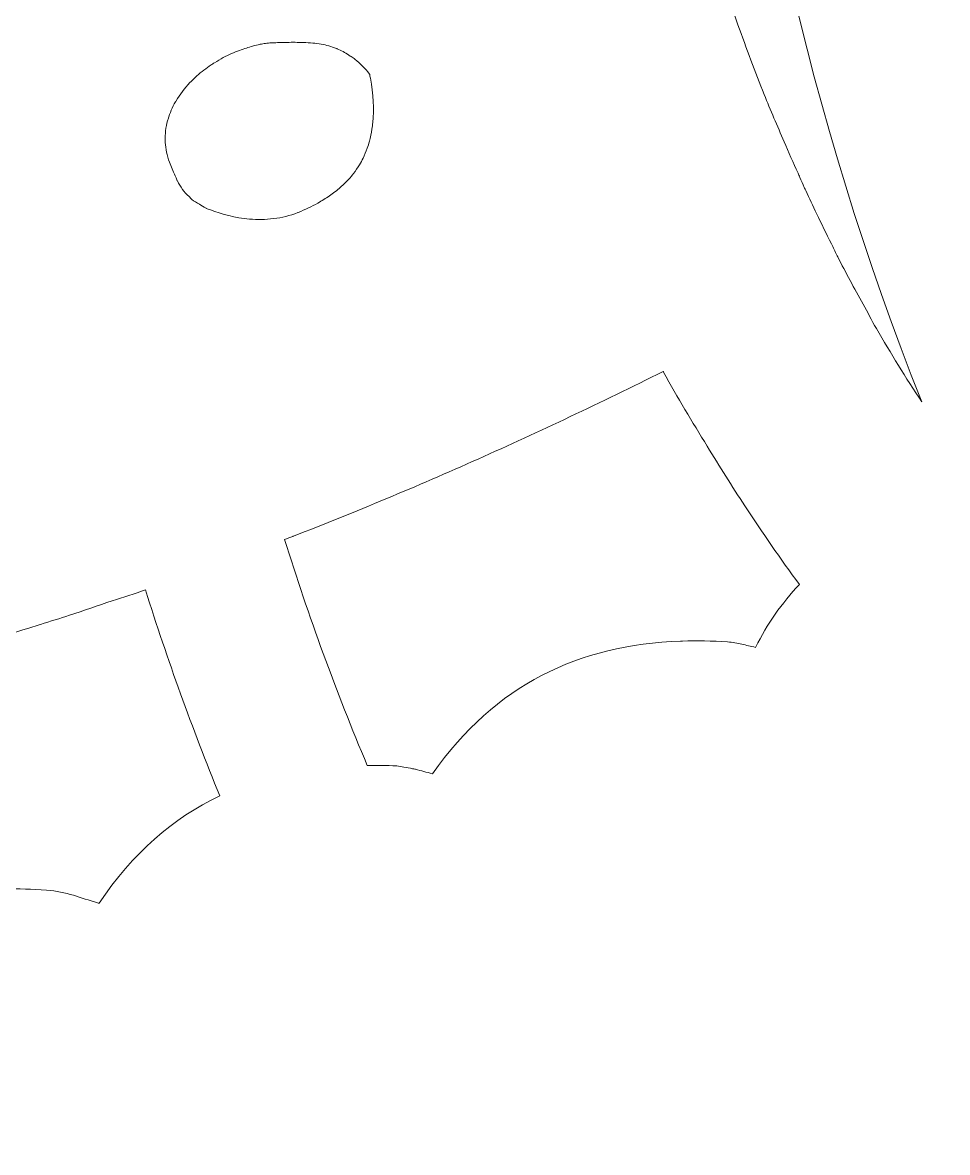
# Model space of a CAD drawing. Header units: millimetres. Extents: x -416 to 1516, y -417 to 43.
# Drawn here: x 784.63 to 793.07, y -198.27 to -187.96 of the extents above; entities that cross this region are included whole.
import ezdxf

# ---------------------------------------------------------------- set-up
doc = ezdxf.new("R2010")
doc.units = ezdxf.units.MM
doc.header["$MEASUREMENT"] = 0
doc.layers.add('Layer 2', color=7, linetype='Continuous')

msp = doc.modelspace()

# ---------------------------------------------------------------- linework, layer by layer
at = {"layer": 'Layer 2', "lineweight": 0}
for points, knots in [([(791.7062830323252, -189.3348526643971), (791.6630470839854, -189.2385837774312), (791.6198111356455, -189.1422718267716), (791.5794173910808, -189.0473163824594), (791.5178363092821, -188.903009945321), (791.4539297880307, -188.7571101515207), (791.3982053685568, -188.6171531474324), (791.3155230769107, -188.4092201030508), (791.2359413712014, -188.1955165237314), (791.157565448912, -187.9805425654518), (791.08797452011, -187.7880478552135), (791.0201922664377, -187.5932277055226), (790.9537019235723, -187.3971802405651), (790.9511181019584, -187.389364180183), (790.948275898183, -187.3817203745751), (790.945605949182, -187.3738827823461), (790.945519821795, -187.3737320594186), (790.945519821795, -187.3735598046444), (790.9454336944078, -187.3734090817169), (790.9454336944078, -187.3734090817169), (790.943625019278, -187.368241438489), (790.943625019278, -187.368241438489), (790.8754121286701, -187.1664665022873), (790.809094040579, -186.9630982094236), (790.7446707550048, -186.7590839611565), (790.7433788441979, -186.7550790376549), (790.7422591881651, -186.7510741141533), (790.7409672773582, -186.7470907224985), (790.7408811499711, -186.746939999571), (790.7407950225839, -186.7468108084903), (790.7407950225839, -186.7466816174096), (790.7407950225839, -186.7466816174096), (790.7407950225839, -186.7466600855628), (790.7407950225839, -186.7466600855628), (790.7407950225839, -186.7465093626353), (790.7407088951968, -186.7463586397079), (790.7407088951968, -186.7462079167804), (790.6300352027331, -186.3952172823738), (790.5271129751113, -186.042956269007), (790.4286693716203, -185.6929560995524), (790.4204872698429, -185.6641895522505), (790.4110132572584, -185.6351215590937), (790.4030034102552, -185.6063980754855), (790.402831155481, -185.6059674385498), (790.4027450280938, -185.6055583334609), (790.4026589007067, -185.6051276965253), (790.4011086077383, -185.5996370755957), (790.3995583147699, -185.5941033909725), (790.3979218944145, -185.5886127700429), (790.2923297177915, -185.2089417157216), (790.1937999869134, -184.8328234161194), (790.1026772113286, -184.4656408329321), (790.1021604470058, -184.463573775641), (790.101643682683, -184.4614636546563), (790.1011269183601, -184.4593965973651), (790.1011269183601, -184.4592674062844), (790.101040790973, -184.4591166833569), (790.101040790973, -184.4589874922762), (790.0805424728358, -184.3761544777028), (790.0598718999244, -184.293149208355), (790.0402348556584, -184.2113497224271), (790.0319666264937, -184.1772648089699), (790.0243874164262, -184.1441057649244), (790.0162914420359, -184.1102577017818), (790.0129324739378, -184.0960897465987), (790.0096596332268, -184.0821155780367), (790.0063006651287, -184.0679906865471), (789.9895058246381, -183.997516952027), (789.9727109841475, -183.9270432175069), (789.9566051627539, -183.8576030116323), (789.9285276345491, -183.7361203320837), (789.9013975076028, -183.6162740728905), (789.8751286545278, -183.4979781066658), (789.8694442469771, -183.4723552089942), (789.8638459668136, -183.4469045660969), (789.8582476866501, -183.4214539231997), (789.8454147059675, -183.3637485738217), (789.8323233431236, -183.3058063741292), (789.8201793815381, -183.2493283400179), (789.8198348719895, -183.247928769977), (789.8195764898281, -183.2464861362425), (789.8192319802796, -183.2450865662017), (789.7749625032941, -183.0396512160468), (789.7325878288256, -182.8378332161516), (789.6945195237136, -182.6454892288407), (789.6287181999453, -182.3138987883854), (789.5682567741792, -181.9949260101448), (789.5100346604785, -181.6801304101801), (789.5093456413814, -181.6764484643803), (789.5087427496715, -181.6729387733547), (789.5081398579615, -181.6692783594016), (789.4840241895648, -181.5389245589785), (789.4616310689107, -181.4114344941774), (789.4389795660951, -181.2834061332069), (789.4097823818577, -181.1194626518025), (789.3817048536529, -180.9573924410683), (789.3545747267066, -180.7968725233024), (789.3532828158995, -180.7894655680091), (789.3519047777055, -180.7818648260948), (789.3506989942856, -180.7744794026483), (789.3500099751885, -180.7704529472999), (789.3494070834787, -180.7665126193387), (789.3487180643816, -180.7624861639903), (789.3220185743709, -180.6033873481121), (789.2960081034573, -180.4450852105649), (789.2713756707377, -180.2888070666152), (789.251221862149, -180.1610155559592), (789.2326183465287, -180.034838933812), (789.2138425761341, -179.908533120584), (789.1884349969304, -179.7381731488384), (789.1627690355652, -179.567490199391), (789.1397730232012, -179.399154221243), (789.1392562588784, -179.3953646162092), (789.1386533671684, -179.3914888837883), (789.1381366028457, -179.3877208106013), (789.1069584887042, -179.1588157474533), (789.0787087057251, -178.9315901683543), (789.052353725263, -178.7050320765055), (789.0466693177124, -178.6575112906559), (789.041846184033, -178.6101196958869), (789.0365062860309, -178.5626419737308), (789.028065802092, -178.4886154844915), (789.0197975729274, -178.4145243997118), (789.0118738533113, -178.3405625060129), (789.0113570889885, -178.3353517990914), (789.0109264520529, -178.3301195603232), (789.010323560343, -178.3249088534018), (788.9882749492374, -178.1158561529874), (788.9676043763259, -177.9068034525731), (788.9492592428669, -177.6972985833764), (788.9490869880926, -177.695253057932), (788.9489147333184, -177.6932075324876), (788.9487424785441, -177.6911404751965), (788.9402158672181, -177.5937949958914), (788.9327227845376, -177.4958681567232), (788.9251435744701, -177.3980920404824), (788.9247129375345, -177.3919554641493), (788.9241961732117, -177.3857973559694), (788.9236794088889, -177.3796607796363), (788.9234210267275, -177.3760218975301), (788.9231626445661, -177.3722968880366), (788.9229042624047, -177.3686580059303), (788.906626186237, -177.1574736526845), (788.8919845304246, -176.9452342389463), (788.8796683140648, -176.7312722774655), (788.8781180210965, -176.7043359371402), (788.8766538555152, -176.677291937581), (788.8750174351597, -176.6503771291025), (788.8720029766101, -176.5953417287257), (788.8683856263507, -176.5407584971312), (788.8655434225753, -176.4854862464397), (788.8518491680214, -176.213323703105), (788.8413416267914, -175.9376730005914), (788.8337624167239, -175.6575436739471), (788.8336762893367, -175.6548306612524), (788.8335040345625, -175.6522253077917), (788.8334179071753, -175.6495122950971), (788.8334179071753, -175.6495122950971), (788.8334179071753, -175.648328043524), (788.8334179071753, -175.648328043524), (788.8315231046585, -175.5788017102623), (788.8301450664644, -175.5082418483551), (788.8286809008831, -175.4380910915366), (788.8222213468483, -175.1327910360032), (788.8179149774917, -174.8240458849844), (788.8185178692016, -174.5047501290421), (788.8186039965888, -174.4988504030237), (788.8188623787502, -174.4930798680859), (788.8189485061373, -174.4871801420674), (788.8198959073958, -174.154104004184), (788.8315231046585, -173.8254418948912), (788.8479734356006, -173.4983516104135), (788.8515046584729, -173.4274257071109), (788.855466518281, -173.3565859311955), (788.8596867602504, -173.285853814514), (788.8787209128064, -172.9666011222652), (788.9018891799446, -172.6487480000573), (788.9321198928278, -172.3321652568097), (788.9366846443457, -172.2846875346536), (788.9413355232508, -172.2371452169571), (788.9461586569302, -172.1896890266478), (788.961833841388, -172.0334108826981), (788.9835379429451, -171.8769174202807), (789.001883076404, -171.720639276331), (789.0885272278581, -170.9593593014779), (789.1933442579968, -170.1977563489231), (789.3078936828814, -169.4186264730871), (789.3080659376557, -169.4176144762883), (789.3081520650428, -169.4166670750299), (789.3083243198171, -169.4156550782311), (789.3506989942856, -169.1279896052127), (789.3934181783027, -168.8385369889114), (789.4358789801585, -168.5451871083424), (789.4517264193905, -168.4359775814599), (789.4728276292377, -168.3150762617744), (789.4947039855691, -168.1927323083545), (789.5046086350892, -168.1375461850502), (789.5141687750607, -168.0831136763832), (789.5249346984522, -168.0263557282637), (789.5249346984522, -168.026032750562), (789.5250208258393, -168.0256882410135), (789.5251069532264, -168.0253652633117), (789.5713573601158, -167.7796653596731), (789.6239811936531, -167.5212616664325), (789.6774663010616, -167.2637623107569), (789.6819449251924, -167.2418859544256), (789.6863374219361, -167.2206340216509), (789.6907299186798, -167.1991021748681), (789.6972756001018, -167.1678379333395), (789.7032183898139, -167.137844070771), (789.7096779438486, -167.1067736158634), (789.7123478928497, -167.0939191033341), (789.7149317144637, -167.0810215271112), (789.7176016634647, -167.0681024190415), (789.7437843891527, -166.9416243510393), (789.7700532422276, -166.8151678148838), (789.7940827832373, -166.6952138964567), (790.0144827669061, -165.5956686086457), (790.2536585209696, -164.4094791693806), (790.3508102136536, -163.2751384171685), (790.4369376007849, -163.225227596326), (790.5115239180406, -163.1827667944703), (790.5872298913289, -163.1397892282918), (790.6629358646173, -163.0968331939601), (790.7396753665512, -163.0533603953056), (790.8302813778133, -163.0015117082526), (790.8755843834443, -162.9755873647261), (790.9242463571735, -162.9478112823763), (790.9748031334195, -162.9190662669212), (791.1261289526092, -162.8329819434835), (791.293991230128, -162.7381772220988), (791.4381684761856, -162.6576265832843), (791.46926046294, -162.7561563141624), (791.5057784750836, -162.8549874908956), (791.5466028565838, -162.948435705933), (791.1741880346284, -163.2530898060629), (790.9584389298645, -163.5866611764223), (790.9062457332631, -164.0808601237813), (790.903575784262, -164.1065045532997), (790.9039202938105, -164.1319121325034), (790.9023700008421, -164.1574704346346), (790.9021977460679, -164.1595374919257), (790.9021116186808, -164.1616260810637), (790.9020254912937, -164.1636931383548), (790.9001306887767, -164.1976057970377), (790.8968578480658, -164.2316476468014), (790.8968578480658, -164.2654095825568), (790.8968578480658, -164.2654095825568), (790.8968578480658, -164.2654311144036), (790.8968578480658, -164.2654311144036), (790.8968578480658, -164.2654526462504), (790.8968578480658, -164.2654526462504), (790.8968578480658, -164.2654526462504), (790.8968578480658, -164.267670426469), (790.8970301028401, -164.2699097385344), (790.8972023576143, -164.2721275187531), (790.8978913767113, -164.3831887844588), (790.9096047013612, -164.493216521519), (790.9287249813043, -164.6022537936271), (790.9287249813043, -164.6022537936271), (790.9287249813043, -164.6027705579499), (790.9287249813043, -164.6027705579499), (790.9287249813043, -164.6029428127242), (790.9288111086914, -164.6031365993452), (790.9288111086914, -164.6033088541195), (790.92915561824, -164.6052682521767), (790.9295862551756, -164.6072061183872), (790.9299307647242, -164.6091439845976), (790.9330313506608, -164.6265201849513), (790.9365625735333, -164.6438317897647), (790.9400937964057, -164.6611649264249), (790.9406966881155, -164.6641147894341), (790.9412134524383, -164.6670861842902), (790.9418163441483, -164.6700360472994), (790.9423331084711, -164.6728351873812), (790.9433666371166, -164.6755912637694), (790.9439695288265, -164.6783904038512), (790.9510319745713, -164.712216935147), (790.9617978979627, -164.7453975110393), (790.9702383819016, -164.7789656601737), (790.97118578316, -164.7826691378203), (790.9722193118056, -164.7863726154669), (790.9731667130641, -164.7900760931136), (790.9850522924881, -164.8365848821645), (790.9951291967825, -164.8832659259896), (791.0095124704334, -164.9292794825645), (791.0095124704334, -164.9294302054919), (791.0095124704334, -164.9296024602662), (791.0095985978205, -164.9297531831937), (791.0097708525948, -164.9305713933715), (791.009943107369, -164.931411135396), (791.0102014895305, -164.9322293455737), (791.0107182538533, -164.9337365748485), (791.0113211455632, -164.9352007404297), (791.0118379098859, -164.9367079697045), (791.0139049671772, -164.9433182466668), (791.0168332983396, -164.9496916733146), (791.0189864830179, -164.9563019502769), (791.0193309925664, -164.9575077336967), (791.0198477568891, -164.9586489215762), (791.0202783938248, -164.9598547049961), (791.0796201635583, -165.143865867602), (791.1537758438783, -165.3243888710291), (791.2358552438143, -165.4990552121312), (791.2358552438143, -165.4991844032119), (791.2356829890401, -165.4993135942926), (791.2355107342659, -165.4994427853733), (791.1502446210059, -165.585527108811), (791.0759166859116, -165.6718913462568), (791.0079621774651, -165.7592891123483), (791.0074454131422, -165.7599350677518), (791.0069286488194, -165.760602555002), (791.0064118844967, -165.7612485104055), (790.9968517445251, -165.7736293223057), (790.986258075908, -165.7860531978993), (790.9770424454849, -165.798477073493), (790.9770424454849, -165.798477073493), (790.9765256811621, -165.7991230288965), (790.9765256811621, -165.7991230288965), (790.914083325492, -165.8833125498173), (790.8608566002449, -165.9696983191099), (790.8152090850654, -166.0583664641615), (790.814950702904, -166.0589262921779), (790.8146923207426, -166.0595291838878), (790.814347811194, -166.0600890119042), (790.8061657094165, -166.076065642217), (790.7982419898004, -166.0924083139252), (790.7905766523457, -166.1085787308591), (790.7904905249586, -166.1088371130205), (790.7904043975715, -166.1091170270286), (790.7902321427973, -166.10937540919), (790.7477713409415, -166.1994861879761), (790.7131481313148, -166.2927406163925), (790.6886018259823, -166.3907105192542), (790.6885156985953, -166.3910765606495), (790.6884295712082, -166.3914641338916), (790.6884295712082, -166.3918301752869), (790.6848122209486, -166.4059765986233), (790.6826590362704, -166.4210273595244), (790.6794723229465, -166.4353675694818), (790.6793861955593, -166.4358628019578), (790.6793000681722, -166.4364010981274), (790.6792139407851, -166.4368963306034), (790.6563901831953, -166.5413903830404), (790.6409733808988, -166.6497386360515), (790.6390785783819, -166.766570436695), (790.637872794962, -166.8394988017484), (790.6408011261245, -166.9151401794964), (790.6480358266435, -166.9939252068747), (790.6807642337535, -167.3517629685582), (790.8776514407355, -167.6909541509279), (791.0793617813969, -167.9887611237809), (791.0011581138817, -168.1001668990352), (790.9326868411124, -168.212218629693), (790.8749814917344, -168.326122099174), (790.7594846655915, -168.5539721018297), (790.6867931508526, -168.7893151871659), (790.6637110111014, -169.0422282594768), (790.652256068613, -169.1686847956322), (790.6531173424843, -169.2995122966846), (790.6674144887481, -169.4360026734408), (790.6768885013325, -169.5260919203801), (790.6944584883073, -169.610970460398), (790.7169377363485, -169.6927268826323), (790.7170238637357, -169.6930067966405), (790.7170238637357, -169.6932867106486), (790.7171099911228, -169.6935666246568), (790.7181435197684, -169.697614611852), (790.7196938127368, -169.701382685039), (790.721157978318, -169.7051938219195), (790.7413117869067, -169.7762919799964), (790.7644800540451, -169.8455383992499), (790.7916101809914, -169.9126531656719), (790.7916101809914, -169.9127177612123), (790.7916101809914, -169.9127823567526), (790.7917824357656, -169.912846952293), (790.7917824357656, -169.9128684841398), (790.7917824357656, -169.9128684841398), (790.7917824357656, -169.9128900159865), (790.7917824357656, -169.9128900159865), (790.7917824357656, -169.9129330796801), (790.7917824357656, -169.9129330796801), (790.8085772762562, -169.9544464802774), (790.8327790720401, -169.9925793809297), (790.8521577341446, -170.0328439344136), (790.8826468291891, -170.0975471339959), (790.9105521026196, -170.1634130533045), (790.9486204077316, -170.2247572847888), (790.9489649172801, -170.2252955809583), (790.9492232994415, -170.2258338771279), (790.9495678089901, -170.2263721732975), (790.9497400637644, -170.2267597465396), (790.9499984459258, -170.2271688516284), (790.9502568280872, -170.2275348930238), (790.9503429554743, -170.2277717433384), (790.9504290828614, -170.228008593653), (790.9506013376357, -170.2282239121208), (791.0130436933058, -170.3284977225884), (791.0810843291395, -170.4268982623858), (791.1587712323319, -170.5235762544406), (791.1583405953962, -170.5244159964652), (791.1579099584606, -170.5252342066429), (791.1574793215249, -170.5260524168206), (791.0108905086275, -170.7805803776403), (790.909432446587, -171.0176244788722), (790.8607704728578, -171.2667479461494), (790.8607704728578, -171.2668556053833), (790.8606843454706, -171.2669417327704), (790.8606843454706, -171.2670493920043), (790.8363102949124, -171.3920848262721), (790.8251137345854, -171.5201347190895), (790.8281281931351, -171.6549886754902), (790.8311426516846, -171.789842631891), (790.8482820017238, -171.9314791200283), (790.8804936445108, -172.0836446812424), (790.8934988799676, -172.1449243171863), (790.9127052872979, -172.2056441251139), (790.9349261531778, -172.2658902324122), (790.9349261531778, -172.2660194234929), (790.9349261531778, -172.2661486145736), (790.9350122805649, -172.2662778056543), (790.9414718345997, -172.283654006008), (790.9490510446673, -172.3006641649664), (790.956113490412, -172.3179111742394), (790.9561996177991, -172.3181695564008), (790.9563718725734, -172.318449470409), (790.9564579999605, -172.3187078525704), (790.9748031334195, -172.363257243564), (790.9949569420082, -172.4072468065413), (791.0175223174366, -172.4508057325829), (791.0176084448237, -172.450999519204), (791.0176945722109, -172.4512148376718), (791.017780699598, -172.4514086242929), (791.0260489287626, -172.4672775953718), (791.0340587757659, -172.4830389072168), (791.0428437692532, -172.4987786872151), (791.0429298966403, -172.4989078782958), (791.0430160240275, -172.4990155375297), (791.0431021514146, -172.4991447286104), (791.0716964439422, -172.5506919698084), (791.1025300485352, -172.6013779371352), (791.135861347355, -172.6510303758163), (791.136550366452, -172.6519777770748), (791.1369810033876, -172.6529897738736), (791.1376700224847, -172.653937175132), (791.1407706084215, -172.6584588629564), (791.1434405574225, -172.6631312737083), (791.1465411433593, -172.6676314296859), (791.1466272707464, -172.6676744933795), (791.1466272707464, -172.667717557073), (791.1466272707464, -172.6677606207666), (791.2298263267152, -172.7891787047749), (791.3255138538179, -172.9032974927237), (791.4267135336971, -173.0084805642578), (791.4267135336971, -173.0085451597981), (791.4267996610843, -173.0086312871853), (791.4268857884714, -173.0086958827256), (791.4367043106045, -173.0190096373346), (791.4464367053503, -173.0291511371693), (791.4564274822575, -173.0392711051572), (791.4566858644189, -173.0395725510122), (791.4570303739674, -173.0398309331736), (791.4573748835159, -173.0401323790285), (791.5080177871491, -173.0912920469845), (791.5592635824921, -173.1407937627382), (791.6112845243194, -173.1866350645388), (791.6124041803521, -173.187603997644), (791.6134377089977, -173.1887667173703), (791.6145573650305, -173.1897356504755), (791.5184392009919, -173.507330390522), (791.4717581571668, -173.7927350196281), (791.4862275582049, -174.0767400786934), (791.4970796089834, -174.2897546389158), (791.5423826146144, -174.5019940526539), (791.6270458361645, -174.7264850872115), (791.6552956191435, -174.8013082547818), (791.6878517714791, -174.8774879286994), (791.7250588027198, -174.9555193414403), (791.7474519233739, -175.0023726400397), (791.7738069038361, -175.046555989638), (791.799989629524, -175.0908039347767), (790.3881894996687, -180.5086687541145), (790.7774852895019, -186.2401664536907), (792.8352408228416, -191.4193292195943), (792.6895132838155, -191.2007809747488), (792.5522262287283, -190.9768928319011), (792.4216571098374, -190.7508299725284), (792.3791101805945, -190.6769326743697), (792.3408696207082, -190.602454016348), (792.300045239208, -190.528298336028), (792.2206357882731, -190.3848316409141), (792.141915356435, -190.2412572865663), (792.0683625678249, -190.0972092315893), (792.065778746211, -190.0921923112889), (792.0635394341456, -190.0871753909885), (792.0610417399188, -190.0821584706881), (792.0439023898797, -190.0476213884485), (792.0277965684861, -190.0131058380557), (792.0105710910599, -189.9785256921225), (791.9652680854289, -189.886670833747), (791.9198789524107, -189.7947944435248), (791.8763846219094, -189.70306877623), (791.8429671957025, -189.6329180194116), (791.8092913873342, -189.5628318581335), (791.77699361716, -189.4930256108636), (791.7726011204163, -189.4836592575131), (791.7679502415111, -189.4741852449287), (791.7636438721546, -189.4648404234249), (791.7493467258909, -189.4335977137431), (791.7365998725954, -189.4031301505454), (791.7226472358801, -189.3720166319442), (791.7170489557166, -189.3595712245038), (791.7117951851016, -189.3472765399908), (791.7062830323252, -189.3348526643971)], [0, 0, 0, 0, 1, 1, 1, 2, 2, 2, 3, 3, 3, 4, 4, 4, 5, 5, 5, 6, 6, 6, 7, 7, 7, 8, 8, 8, 9, 9, 9, 10, 10, 10, 11, 11, 11, 12, 12, 12, 13, 13, 13, 14, 14, 14, 15, 15, 15, 16, 16, 16, 17, 17, 17, 18, 18, 18, 19, 19, 19, 20, 20, 20, 21, 21, 21, 22, 22, 22, 23, 23, 23, 24, 24, 24, 25, 25, 25, 26, 26, 26, 27, 27, 27, 28, 28, 28, 29, 29, 29, 30, 30, 30, 31, 31, 31, 32, 32, 32, 33, 33, 33, 34, 34, 34, 35, 35, 35, 36, 36, 36, 37, 37, 37, 38, 38, 38, 39, 39, 39, 40, 40, 40, 41, 41, 41, 42, 42, 42, 43, 43, 43, 44, 44, 44, 45, 45, 45, 46, 46, 46, 47, 47, 47, 48, 48, 48, 49, 49, 49, 50, 50, 50, 51, 51, 51, 52, 52, 52, 53, 53, 53, 54, 54, 54, 55, 55, 55, 56, 56, 56, 57, 57, 57, 58, 58, 58, 59, 59, 59, 60, 60, 60, 61, 61, 61, 62, 62, 62, 63, 63, 63, 64, 64, 64, 65, 65, 65, 66, 66, 66, 67, 67, 67, 68, 68, 68, 69, 69, 69, 70, 70, 70, 71, 71, 71, 72, 72, 72, 73, 73, 73, 74, 74, 74, 75, 75, 75, 76, 76, 76, 77, 77, 77, 78, 78, 78, 79, 79, 79, 80, 80, 80, 81, 81, 81, 82, 82, 82, 83, 83, 83, 84, 84, 84, 85, 85, 85, 86, 86, 86, 87, 87, 87, 88, 88, 88, 89, 89, 89, 90, 90, 90, 91, 91, 91, 92, 92, 92, 93, 93, 93, 94, 94, 94, 95, 95, 95, 96, 96, 96, 97, 97, 97, 98, 98, 98, 99, 99, 99, 100, 100, 100, 101, 101, 101, 102, 102, 102, 103, 103, 103, 104, 104, 104, 105, 105, 105, 106, 106, 106, 107, 107, 107, 108, 108, 108, 109, 109, 109, 110, 110, 110, 111, 111, 111, 112, 112, 112, 113, 113, 113, 114, 114, 114, 115, 115, 115, 116, 116, 116, 117, 117, 117, 118, 118, 118, 119, 119, 119, 120, 120, 120, 121, 121, 121, 122, 122, 122, 123, 123, 123, 124, 124, 124, 125, 125, 125, 126, 126, 126, 127, 127, 127, 128, 128, 128, 129, 129, 129, 130, 130, 130, 131, 131, 131, 132, 132, 132, 133, 133, 133, 134, 134, 134, 135, 135, 135, 136, 136, 136, 137, 137, 137, 138, 138, 138, 139, 139, 139, 140, 140, 140, 141, 141, 141, 142, 142, 142, 143, 143, 143, 144, 144, 144, 145, 145, 145, 146, 146, 146, 147, 147, 147, 148, 148, 148, 149, 149, 149, 150, 150, 150, 151, 151, 151, 152, 152, 152, 153, 153, 153, 154, 154, 154, 155, 155, 155, 156, 156, 156, 157, 157, 157, 158, 158, 158, 159, 159, 159, 160, 160, 160, 161, 161, 161, 162, 162, 162, 163, 163, 163, 164, 164, 164, 165, 165, 165, 166, 166, 166, 167, 167, 167, 168, 168, 168, 169, 169, 169, 170, 170, 170, 171, 171, 171, 171]), ([(785.9308388334653, -189.0535606180265), (785.9305804513039, -189.049641821912), (785.9317862347236, -189.0461536627332), (785.9315278525623, -189.0422563984655), (785.928082757077, -188.9767134568586), (785.9362648588545, -188.9146371425838), (785.9521122980866, -188.8555968187053), (785.9534042088936, -188.850472239171), (785.955643520959, -188.8457352328788), (785.9571076865403, -188.840653717038), (785.9734718900952, -188.7854460618869), (785.9959511381364, -188.732693037269), (786.0244593032769, -188.6832343852089), (786.0260095962452, -188.6804567769739), (786.0279043987622, -188.6779160190535), (786.0296269465048, -188.6751599426653), (786.0655420669385, -188.6143109436571), (786.1086918878913, -188.5586295878767), (786.1568370972976, -188.5081374071711), (786.1722538995941, -188.4921392450114), (786.1873261923421, -188.4758827006904), (786.2035181411228, -188.4610257264103), (786.2456344334299, -188.4228712939111), (786.2893871460926, -188.3879251065826), (786.3338288778524, -188.3575221389253), (786.3389965210802, -188.3539909160529), (786.3440780369209, -188.3499213970109), (786.3492456801488, -188.3464978333725), (786.359839348766, -188.3394138557809), (786.370346889996, -188.332372941883), (786.3810266860003, -188.3258057286142), (786.4341672838602, -188.2928835348833), (786.4873940091073, -188.2634495003312), (786.5356253459008, -188.2433602872828), (786.535711473288, -188.2433172235893), (786.5357976006751, -188.2432526280489), (786.5358837280622, -188.2432095643553), (786.589541090245, -188.2208810392416), (786.6317435099393, -188.2059164057275), (786.6716204901811, -188.1926743199561), (786.6917742987698, -188.1859348519131), (786.7107223239386, -188.180185848822), (786.7283784383005, -188.1752765877556), (786.7524941066973, -188.1685586515594), (786.7757485012228, -188.1624005433794), (786.7964190741343, -188.1584386835714), (786.813300042012, -188.1551873747072), (786.829664245567, -188.1525174257062), (786.8450810478635, -188.1506656868828), (786.8635984360966, -188.1482971837367), (786.8818574421684, -188.1462516582924), (786.8995996839175, -188.1452611933403), (786.9179448173765, -188.1442922602351), (786.9363760782226, -188.1433663908234), (786.9554963581656, -188.1430434131217), (786.9732385999147, -188.1426773717264), (786.990550204728, -188.1423113303311), (787.0104456311554, -188.141923757089), (787.0113069050267, -188.141923757089), (787.0120820515109, -188.1418806933954), (787.0128571979951, -188.1418806933954), (787.0129433253823, -188.1418806933954), (787.0129433253823, -188.1418806933954), (787.0129433253823, -188.1418806933954), (787.0335277709066, -188.1414715883066), (787.055490254625, -188.1407610373627), (787.0796920504089, -188.1395552539429), (787.1060470308711, -188.1381772157488), (787.1274066228797, -188.1412132061452), (787.1520390555992, -188.1413208653791), (787.2100889145256, -188.1411916742984), (787.2649520601283, -188.1439692825334), (787.3163701102455, -188.150644155036), (787.3666685043303, -188.1580080466358), (787.4146414589624, -188.1680849509301), (787.4592554454963, -188.1833725621459), (787.4708826427591, -188.1873344219539), (787.482682094796, -188.1911024951409), (787.4939647825103, -188.1956672466589), (787.4959457124143, -188.1965931160705), (787.4980988970925, -188.1974328580951), (787.5001659543836, -188.1983802593535), (787.5046445785144, -188.2003396574108), (787.5091232026454, -188.2022344599277), (787.5136018267762, -188.2042584535252), (787.5506366032425, -188.2207518481609), (787.5857765771922, -188.2416808032338), (787.6198830224961, -188.2654734939288), (787.6228113536586, -188.2674974875264), (787.6260841943696, -188.2686171435591), (787.6290125255321, -188.2706842008502), (787.6404674680205, -188.2788447707809), (787.6521807926704, -188.2866608311631), (787.6632912256102, -188.2956826749651), (787.7091109955641, -188.3332557476011), (787.7533804725496, -188.3763625048603), (787.7961857839538, -188.4299983351962), (787.797649949535, -188.4318500740196), (787.796960930438, -188.4351229147306), (787.7978222043092, -188.4376636726509), (787.7990279877291, -188.4411948955233), (787.7992863698905, -188.4444677362343), (787.8000615163746, -188.4483219368084), (787.800922790246, -188.4551260003918), (787.8029898475371, -188.461843936588), (787.8038511214085, -188.4663225607189), (787.8302061018707, -188.6146769850524), (787.8371824202283, -188.7495094096064), (787.8259858599012, -188.8726931050508), (787.8240910573843, -188.893105295801), (787.8196985606406, -188.9120102572763), (787.816684102091, -188.9317118970825), (787.8110858219275, -188.9698447977349), (787.8048846500541, -189.0075685932984), (787.7953245100824, -189.0432468634175), (787.7895539751447, -189.0649509649746), (787.7816302555286, -189.0853846875715), (787.7742233002353, -189.1061629197169), (787.7632851220696, -189.1374486930923), (787.7513995426456, -189.1681961702981), (787.7370162689946, -189.1974794819228), (787.7270254920874, -189.2179132045196), (787.7157428043732, -189.2375933124791), (787.7041156071105, -189.2570796338176), (787.6876652761684, -189.2845542703125), (787.6695785248709, -189.3111461010892), (787.6497692258306, -189.336747466914), (787.6360749712768, -189.3545758360502), (787.6219500797872, -189.3722319504121), (787.6066194048778, -189.3891775138301), (787.5837095199009, -189.4144989656467), (787.5580435585359, -189.438463911116), (787.5315163232995, -189.4618690285689), (787.5148076101959, -189.4766398754619), (787.4986156614153, -189.4917121682099), (787.4803566553435, -189.5057294004655), (787.4487479042663, -189.5299527280962), (787.4136079303167, -189.5523243169035), (787.3776066824959, -189.5743083324687), (787.3601228229082, -189.5851819150941), (787.3440170015148, -189.5966583894293), (787.3254134858944, -189.6068644848044), (787.2693445568719, -189.6376119620102), (787.2091415132672, -189.666378509312), (787.1433401894989, -189.6924751076128), (787.142737297789, -189.6927765534678), (787.1421344060791, -189.6930779993228), (787.141445386982, -189.6933363814841), (787.0695290187274, -189.7217584192374), (786.9954594657946, -189.7394360654461), (786.9210454033132, -189.7486086321756), (786.8467174682189, -189.7577596670583), (786.7722172783504, -189.7583410269214), (786.6996980183859, -189.7524413009029), (786.5693011542692, -189.7416969093583), (786.4482921753498, -189.7084517379257), (786.3435612725982, -189.6677780793529), (786.3315034383997, -189.6631056686011), (786.3170340373617, -189.6598758915837), (786.3054929674862, -189.6549666305172), (786.3050623305505, -189.6547513120493), (786.3046316936149, -189.6544498661944), (786.3042871840663, -189.654191484033), (786.3040288019049, -189.6540192292587), (786.3037704197435, -189.6538254426377), (786.3035120375821, -189.653696251557), (786.2792241144111, -189.6432533058673), (786.2617402548235, -189.6295590513134), (786.2427061022674, -189.616618411397), (786.2202268542262, -189.6029456886899), (786.1942163833126, -189.5909739818786), (786.175440612918, -189.5755787114289), (786.1648469443008, -189.5666645268608), (786.1583012628788, -189.5561139219373), (786.1488272502944, -189.54672603674), (786.1271231487374, -189.5257970816671), (786.1054190471802, -189.5048465947474), (786.0890548436254, -189.4819367097705), (786.0709680923278, -189.4567659808814), (786.0556374174184, -189.4306693825806), (786.0420292902517, -189.404163679191), (786.0418570354774, -189.4039698925699), (786.0416847807031, -189.4037545741021), (786.0416847807031, -189.4035392556343), (786.0384119399922, -189.3972304245269), (786.0361726279267, -189.3910077208067), (786.0336749336999, -189.3847419533929), (786.0299714560533, -189.375612450357), (786.0261818510195, -189.3665260110146), (786.0219616090501, -189.357267316898), (786.0030135838812, -189.315732384454), (785.983807176551, -189.2738098787678), (785.9695961576743, -189.2341697488407), (785.9695961576743, -189.2341482169939), (785.9695961576743, -189.2341482169939), (785.9695961576743, -189.2341266851471), (785.9473752917944, -189.171878116098), (785.9349729480475, -189.1115889451061), (785.9308388334653, -189.0535606180265)], [0, 0, 0, 0, 1, 1, 1, 2, 2, 2, 3, 3, 3, 4, 4, 4, 5, 5, 5, 6, 6, 6, 7, 7, 7, 8, 8, 8, 9, 9, 9, 10, 10, 10, 11, 11, 11, 12, 12, 12, 13, 13, 13, 14, 14, 14, 15, 15, 15, 16, 16, 16, 17, 17, 17, 18, 18, 18, 19, 19, 19, 20, 20, 20, 21, 21, 21, 22, 22, 22, 23, 23, 23, 24, 24, 24, 25, 25, 25, 26, 26, 26, 27, 27, 27, 28, 28, 28, 29, 29, 29, 30, 30, 30, 31, 31, 31, 32, 32, 32, 33, 33, 33, 34, 34, 34, 35, 35, 35, 36, 36, 36, 37, 37, 37, 38, 38, 38, 39, 39, 39, 40, 40, 40, 41, 41, 41, 42, 42, 42, 43, 43, 43, 44, 44, 44, 45, 45, 45, 46, 46, 46, 47, 47, 47, 48, 48, 48, 49, 49, 49, 50, 50, 50, 51, 51, 51, 52, 52, 52, 53, 53, 53, 54, 54, 54, 55, 55, 55, 56, 56, 56, 57, 57, 57, 58, 58, 58, 59, 59, 59, 60, 60, 60, 61, 61, 61, 62, 62, 62, 63, 63, 63, 64, 64, 64, 65, 65, 65, 66, 66, 66, 66]), ([(787.0959701265767, -192.6476995467069), (787.0976065469322, -192.6470751231502), (787.0992429672878, -192.6465152951339), (787.1008793876432, -192.6458908715772), (787.6669947032569, -192.4258999929972), (788.2262198279001, -192.1921287324762), (788.7862200990274, -191.942316246102), (789.3459619879934, -191.6926544826553), (789.9065651508307, -191.4269299615086), (790.4757810523811, -191.142860306903), (790.4771590905752, -191.1454656603637), (790.4788816383178, -191.1478772272034), (790.4802596765119, -191.1504825806641), (790.6045414961424, -191.3805503635384), (790.7417424238424, -191.6025867675628), (790.8776514407355, -191.8254844454585), (790.9890141522961, -192.0086773978866), (791.103046812858, -192.1903846528868), (791.2220748618734, -192.3689482582566), (791.3809798911304, -192.611999744741), (791.5446219266798, -192.8521659637565), (791.7195466499434, -193.0856357784225), (791.5563352513298, -193.2600006736697), (791.423957457309, -193.4461219572603), (791.3192265545574, -193.6603207690557), (791.274354185862, -193.651772625883), (791.234304950846, -193.6408990432577), (791.1934805693458, -193.6312958395925), (791.152311678297, -193.621628040387), (791.1106260229255, -193.6133167475289), (791.0629114504547, -193.6102807571325), (790.9221792998824, -193.6013019770241), (790.7848922447952, -193.5987181554101), (790.6510502851932, -193.602895333686), (790.6508780304189, -193.602895333686), (790.6508780304189, -193.602895333686), (790.6508780304189, -193.6029168655328), (790.6508780304189, -193.6029168655328), (790.6508780304189, -193.6029168655328), (790.6507057756446, -193.6029168655328), (790.6505335208703, -193.6029168655328), (790.6505335208703, -193.6029383973796), (790.6503612660961, -193.6029383973796), (790.6488109731278, -193.6030029929199), (790.6472606801594, -193.6032613750813), (790.645710387191, -193.6033044387749), (790.645021368094, -193.6033259706217), (790.6445046037712, -193.6034336298556), (790.6439878394484, -193.6034551617024), (790.6422652917058, -193.6036274164766), (790.6405427439631, -193.6037996712509), (790.6386479414463, -193.6038642667912), (790.6374421580265, -193.6039073304848), (790.6364086293809, -193.6041011171058), (790.6352889733481, -193.6041441807994), (789.7056299566535, -193.6367649286753), (788.946072529543, -193.9972080438196), (788.3709138382806, -194.81298512288), (788.3159645652909, -194.8007980976009), (788.2663551903032, -194.7858549959336), (788.2159706688315, -194.7728066967833), (788.2142481210889, -194.7723545280008), (788.2123533185719, -194.7718808273716), (788.2106307708293, -194.7714286585892), (788.2106307708293, -194.7714286585892), (788.2105446434422, -194.7714071267424), (788.2105446434422, -194.7714071267424), (788.2035683250846, -194.7696199834594), (788.1959029876299, -194.7686510503542), (788.1884099049495, -194.7676175217086), (788.1636052174557, -194.7616101364562), (788.1364750905093, -194.7584234231324), (788.1102923648215, -194.7542462448565), (788.0885882632643, -194.7500260028871), (788.0682621999014, -194.7444061908768), (788.0439742767304, -194.7428774297552), (787.9523347368228, -194.7371284266642), (787.8644848019488, -194.73882944256), (787.7756013384294, -194.738635655939), (787.491208706122, -194.063590727451), (787.238510952279, -193.3756482227402), (787.0207809176112, -192.6758632022988), (787.0456717324921, -192.6662384667869), (787.0709931843087, -192.6573027503721), (787.0959701265767, -192.6476995467069)], [0, 0, 0, 0, 1, 1, 1, 2, 2, 2, 3, 3, 3, 4, 4, 4, 5, 5, 5, 6, 6, 6, 7, 7, 7, 8, 8, 8, 9, 9, 9, 10, 10, 10, 11, 11, 11, 12, 12, 12, 13, 13, 13, 14, 14, 14, 15, 15, 15, 16, 16, 16, 17, 17, 17, 18, 18, 18, 19, 19, 19, 20, 20, 20, 21, 21, 21, 22, 22, 22, 23, 23, 23, 24, 24, 24, 25, 25, 25, 26, 26, 26, 27, 27, 27, 28, 28, 28, 28]), ([(785.3135638498956, -195.9916384157711), (785.236393711026, -195.968943849262), (785.1652524892556, -195.9439453751472), (785.0935945031624, -195.9226719105258), (785.0169411286156, -195.8999773440167), (784.9385652063262, -195.8816322105577), (784.8486482141611, -195.8752157202164), (784.7182513500444, -195.8658924305595), (784.5904383075417, -195.8624903987678), (784.4657258509757, -195.865246475156), (784.4655535962014, -195.865246475156), (784.4655535962014, -195.8652680070028), (784.4653813414271, -195.8652680070028), (784.4653813414271, -195.8652680070028), (784.4653813414271, -195.8652680070028), (784.4652090866529, -195.8652680070028), (784.4652090866529, -195.8652680070028), (784.4650368318786, -195.8652895388496), (784.4648645771043, -195.8652895388496), (784.4638310484587, -195.8653110706964), (784.4627975198132, -195.8654833254706), (784.4615917363933, -195.8655048573174), (784.4609027172962, -195.8655263891642), (784.4603859529735, -195.8656340483981), (784.4596969338764, -195.8656555802449), (784.4578021313596, -195.8658278350191), (784.4559073288426, -195.8660000897934), (784.4538402715515, -195.866043153487), (784.4526344881317, -195.8660646853338), (784.451514832099, -195.8662800038016), (784.4503951760663, -195.8663015356483), (783.5830923876546, -195.88884537923), (782.853593418653, -196.209756023681), (782.2591421926732, -196.9141273274871), (782.2071212508458, -196.8962558946574), (782.157339621084, -196.8777600382709), (782.1085915199677, -196.8597809462073), (782.1063522079023, -196.8589627360295), (782.1041128958368, -196.8585320990939), (782.1018735837714, -196.8577138889161), (782.1015290742229, -196.8575631659886), (782.1010984372873, -196.8574555067547), (782.1006678003516, -196.8573478475208), (782.1004955455774, -196.8573047838273), (782.1003232908031, -196.8572401882869), (782.1001510360288, -196.8571755927466), (782.0995481443189, -196.8569602742787), (782.0989452526089, -196.856831083198), (782.0984284882862, -196.8566157647302), (782.0062721840558, -196.8227677015876), (781.9164413192779, -196.7913312052847), (781.8197202635295, -196.7697562948083), (781.819461881368, -196.769691699268), (781.8192034992067, -196.7695840400341), (781.8188589896582, -196.7695194444937), (781.8183422253354, -196.7693687215663), (781.8179115883997, -196.7691749349452), (781.8174809514641, -196.7690672757113), (781.8155861489472, -196.7686581706224), (781.8140358559788, -196.7677753649043), (781.8121410534619, -196.7673662598154), (781.760292366409, -196.756212763182), (781.7065488768391, -196.7479875977109), (781.6490157822353, -196.7438965468222), (781.5127622557937, -196.7341856839231), (781.3794370605145, -196.7308051839782), (781.2492124511721, -196.7340564928425), (781.2490401963978, -196.7340564928425), (781.2490401963978, -196.7340564928425), (781.2490401963978, -196.7340564928425), (781.2490401963978, -196.7340564928425), (781.2488679416235, -196.7340780246892), (781.2486956868494, -196.7340780246892), (781.2486956868494, -196.7340780246892), (781.2485234320751, -196.734099556536), (781.2483511773008, -196.734099556536), (781.2474899034295, -196.7341210883828), (781.2464563747839, -196.7342287476167), (781.2455951009126, -196.734293343157), (781.2444754448799, -196.7343148750038), (781.2434419162344, -196.7345086616249), (781.2423222602016, -196.7345517253185), (781.2418916232659, -196.7345732571652), (781.2414609863303, -196.7346163208588), (781.2410303493947, -196.7346378527056), (781.2273360948408, -196.7350254259477), (781.2144169867711, -196.7372001424727), (781.2008088596043, -196.7378030341827), (780.9873851942931, -196.0116630332791), (780.8216761014526, -195.2724101376849), (780.7059208931482, -194.5224343823927), (781.1713532932055, -194.4243998839906), (781.6320486869705, -194.3176665194882), (782.0880932018305, -194.2048827060399), (782.1430424748202, -194.1913391744135), (782.1972166013257, -194.1775157287789), (782.2520797469283, -194.1637999423782), (782.6930519690403, -194.0529970588339), (783.1304068408928, -193.9386414205704), (783.5582015727737, -193.8193980530872), (783.56431661726, -193.8176755053445), (783.5700871521977, -193.8157591709809), (783.5762021966841, -193.8140366232383), (783.9838431199763, -193.7001977492975), (784.3802874829414, -193.581083572895), (784.7702722918717, -193.4582228551523), (784.7781098841007, -193.4557897564658), (784.7862919858782, -193.4535504444004), (784.794129578107, -193.451117345714), (784.8824101499166, -193.4234273907513), (784.9709491038875, -193.3952852670061), (785.0584545292129, -193.3671216114142), (785.1899710493623, -193.324811532486), (785.3176118370908, -193.2793793357743), (785.4477503190461, -193.236078791894), (785.5483471072154, -193.2024245153725), (785.6516138443858, -193.1707942324485), (785.7514354860708, -193.1365155323703), (785.9509065146668, -193.7723294360199), (786.1781105619191, -194.3985401360044), (786.4288273858581, -195.015233759711), (786.0044777494625, -195.2185159251875), (785.6342161121852, -195.5357661556854), (785.3273442318366, -195.9959447851277), (785.3225210981573, -195.9945452150868), (785.3183869835749, -195.9930595176588), (785.3135638498956, -195.9916384157711)], [0, 0, 0, 0, 1, 1, 1, 2, 2, 2, 3, 3, 3, 4, 4, 4, 5, 5, 5, 6, 6, 6, 7, 7, 7, 8, 8, 8, 9, 9, 9, 10, 10, 10, 11, 11, 11, 12, 12, 12, 13, 13, 13, 14, 14, 14, 15, 15, 15, 16, 16, 16, 17, 17, 17, 18, 18, 18, 19, 19, 19, 20, 20, 20, 21, 21, 21, 22, 22, 22, 23, 23, 23, 24, 24, 24, 25, 25, 25, 26, 26, 26, 27, 27, 27, 28, 28, 28, 29, 29, 29, 30, 30, 30, 31, 31, 31, 32, 32, 32, 33, 33, 33, 34, 34, 34, 35, 35, 35, 36, 36, 36, 37, 37, 37, 38, 38, 38, 39, 39, 39, 40, 40, 40, 41, 41, 41, 42, 42, 42, 42]), ([(788.3523103226602, -213.0566174561012), (788.270144795337, -213.0714528985346), (788.1858260833355, -213.0847811116931), (788.1021963904311, -213.0986260891745), (788.0116765065561, -213.1136122545353), (787.9218456417783, -213.1290290568318), (787.8314118852904, -213.144079817733), (787.5995569591331, -212.7279768786552), (787.3666685043303, -212.3121107898919), (787.1336077947531, -211.8961801055884), (787.1150042791328, -211.8628272749218), (787.096745273061, -211.8293452531745), (787.0780556300534, -211.7960139543547), (787.0649642672095, -211.7726088369018), (787.0519590317526, -211.7491391239085), (787.0390399236829, -211.7256909427621), (787.0257763060648, -211.7016398699057), (787.0125126884466, -211.6775887970493), (786.9990768160541, -211.6535807878864), (786.6284706692284, -210.9926176871945), (786.2711281400208, -210.357083697553), (785.9130104643291, -209.7074678801156), (785.8311033191673, -209.5589627328545), (785.7491961740054, -209.4136227670706), (785.6671167740693, -209.2626629892763), (785.6949359201128, -209.2586795976214), (785.7209463910264, -209.2535765499339), (785.7485932822955, -209.249507030892), (785.7584979318157, -209.2480643971575), (785.7677996896258, -209.246234190181), (785.7777043391459, -209.2447700245997), (786.0867294041728, -209.1989502546459), (786.3907590807461, -209.1500298987554), (786.6897072414787, -209.0974060652182), (786.6897072414787, -209.0974060652182), (786.6948748847066, -209.0965017276533), (786.6948748847066, -209.0965017276533), (786.7167512410379, -209.0926259952324), (786.7386275973691, -209.0886641354244), (786.7606762084748, -209.0847884030035), (786.7683415459295, -209.0834534285029), (786.7758346286099, -209.0820753903088), (786.7834999660646, -209.0807404158083), (786.7849641316458, -209.0804820336469), (786.7865144246142, -209.0802667151791), (786.7879785901954, -209.0800083330177), (786.8216543985637, -209.0740655433056), (786.8555024617064, -209.0681873491339), (786.8889198879132, -209.0620723046476), (786.8900395439459, -209.0618569861798), (786.8913314547528, -209.0616416677119), (786.8924511107856, -209.0614263492441), (786.9611807657163, -209.0488732825697), (787.0274127264203, -209.0340378401364), (787.0957117444153, -209.0211187320667), (787.3228296642804, -208.9780550385011), (787.549603074597, -208.9343238576852), (787.7721562429441, -208.886953794763), (787.7996308794391, -208.8811186642849), (787.8282251719666, -208.8763170624523), (787.8556136810744, -208.870395804587), (787.856733337107, -208.8701589542724), (787.8577668657526, -208.869900572111), (787.8588865217853, -208.8696637217964), (787.902639234448, -208.8602112410587), (787.9460474375621, -208.8499190182966), (787.9897140228377, -208.8402942827846), (787.9921255896774, -208.8397559866151), (787.994537156517, -208.8391961585987), (787.9969487233567, -208.8386578624291), (788.0580130408327, -208.8251789263431), (788.1175270653405, -208.8096114011191), (788.1783330006551, -208.7958094873314), (788.3809907425749, -208.7497528670629), (788.5835623571077, -208.7025981226085), (788.7836362774135, -208.6527949609999), (788.8129195890381, -208.6455387286341), (788.8428057923727, -208.6392944930671), (788.871916849223, -208.6319521333141), (788.8745006708369, -208.6313061779107), (788.8770844924509, -208.630681754354), (788.8796683140648, -208.6300357989505), (788.9205788229522, -208.6197005124947), (788.9620922235495, -208.6099250540553), (789.0030027324368, -208.5994390446721), (789.0042946432437, -208.5990945351236), (789.0056726814379, -208.5987930892686), (789.0069645922448, -208.5984485797201), (789.0719046421418, -208.5817613984634), (789.1358972907803, -208.5625119274396), (789.200665085903, -208.5453941092472), (789.3945378343354, -208.4942559731381), (789.5884105827679, -208.4412015026652), (789.7810775477805, -208.386402952603), (789.8318927061879, -208.3719120197181), (789.8833107563053, -208.3591866982695), (789.9341259147127, -208.3444804469168), (789.9359345898424, -208.3439636825941), (789.9378293923593, -208.3434038545777), (789.9396380674891, -208.3428655584081), (789.9946734678659, -208.3269104599421), (790.0499672504042, -208.3104170653064), (790.1050026507811, -208.2941605209854), (790.107586472395, -208.2933853745012), (790.110170294009, -208.2926317598638), (790.1127541156229, -208.2918566133797), (790.1403148795049, -208.2837175752958), (790.1677895159997, -208.2744804130259), (790.1953502798817, -208.2662767794017), (790.3867253340874, -208.2091097261933), (790.5786171526158, -208.1491004692096), (790.7699922068214, -208.0882299383546), (790.8638710587945, -208.0586021171814), (790.9575776559933, -208.0317519042433), (791.0515426353535, -208.0010044270374), (791.097190150533, -207.9860613253701), (791.1435266848097, -207.9689004434842), (791.1891741999892, -207.9537635551959), (791.3849417509385, -207.8888450371458), (791.5823457222433, -207.8200292548279), (791.7793190566125, -207.7511704088165), (791.885944761881, -207.713941845729), (791.9912785563425, -207.6800507188928), (792.0983348985467, -207.6416594360791), (792.1246898790088, -207.6322284871882), (792.1518200059552, -207.62144103195), (792.1781749864173, -207.611923955672), (792.4232935301928, -207.5234711290882), (792.6717710420664, -207.4299152548169), (792.9207653182629, -207.3353043200532), (792.9213682099728, -207.3350674697386), (792.9220572290699, -207.3347875557305), (792.9226601207798, -207.3345507054158), (793.3594121009223, -207.1686047622607), (793.8011594695186, -206.9964361153854), (794.2559982009586, -206.8111545738193), (794.2576346213141, -206.810487086569), (794.2591849142825, -206.8099057267059), (794.260821334638, -206.8092382394556), (794.3023347352353, -206.7923142078843), (794.3433313715096, -206.7737968196511), (794.3848447721069, -206.7568081925394), (794.890843171503, -206.5495641672549), (795.3947745136079, -206.3357529287016), (795.8972416901316, -206.1173984704771), (795.8980168366159, -206.1170539609286), (795.8987919831, -206.1166879195332), (795.8996532569713, -206.1163434099847), (796.0857745405619, -206.0354482616217), (796.2712929324426, -205.9525937152014), (796.4568974517105, -205.8702344012572), (796.4577587255818, -205.8698468280151), (796.458619999453, -205.8695023184666), (796.4594812733244, -205.8691147452245), (796.8356857003137, -205.7021783371173), (797.2111149808188, -205.5323997252349), (797.5855107326784, -205.3596281866496), (797.5874055351952, -205.3587669127783), (797.5893003377121, -205.3578625752134), (797.5911951402289, -205.3570013013421), (797.7758522582384, -205.2717567199289), (797.960681631022, -205.1870289028386), (798.1449942394829, -205.1004062832313), (798.1455971311929, -205.1001048373764), (798.1462000229027, -205.0998249233682), (798.1468890419998, -205.0995234775132), (798.6288579003863, -204.8729223219709), (799.1094487205786, -204.6422516473867), (799.5884892478026, -204.4065855843488), (799.5889198847382, -204.4063917977277), (799.5892643942867, -204.4061764792599), (799.5896950312224, -204.4059826926389), (800.3324576178422, -204.0405657208878), (801.0717751089769, -203.6638875932693), (801.8083365237233, -203.2782522173891), (801.9075552736984, -203.2263389347958), (802.0060850045767, -203.1725523815323), (802.1051314997776, -203.1203161212372), (802.7047503689853, -202.8039271646106), (803.3026466904504, -202.4815738864251), (803.8985620820115, -202.1531270956001), (804.0877839515389, -202.0488914253245), (804.2767474389049, -201.9436868219437), (804.4657109262707, -201.8383099637886), (804.9897099495772, -201.5457567615505), (805.5125893168511, -201.2489187218027), (806.034262900705, -200.9480326948597), (806.2215899677154, -200.8399858877035), (806.4093476716616, -200.7330802684269), (806.5965024838978, -200.6239999326252), (807.2773394791703, -200.2269526779501), (807.9567984362487, -199.8252976080636), (808.6341903360359, -199.4158695414884), (808.636860285037, -199.4142761848265), (808.639530234038, -199.4127258918581), (808.6422001830391, -199.4111325351962), (808.8159191228829, -199.3061217184364), (808.9939444320831, -199.1960293858359), (809.1747258176716, -199.0813507698706), (809.2076264795558, -199.0604864103381), (809.2416467974726, -199.0375119298208), (809.274719714131, -199.0163461244333), (809.3114099810489, -198.9928548795933), (809.3482725027411, -198.968394701648), (809.3851350244332, -198.9445589472594), (809.4979619015752, -198.8716521140528), (809.6100997596201, -198.8001663827339), (809.724218547569, -198.7240513043567), (809.7864025210778, -198.6826024992997), (809.8491032589093, -198.63816076754), (809.9115456145795, -198.5956138382972), (809.9706290021514, -198.555478475894), (810.0291094980136, -198.515235454257), (810.0883651403599, -198.4743249453696), (810.1392664261544, -198.4390557803394), (810.1898232024005, -198.4055091630518), (810.240724488195, -198.3698308929326), (810.2439973289061, -198.3675269853269), (810.2472701696171, -198.3651800140275), (810.250543010328, -198.3628761064218), (810.2762089716931, -198.3448970143581), (810.3016165508968, -198.3266380082863), (810.3271963848748, -198.308529725142), (810.3321917733284, -198.304955438576), (810.337187161782, -198.3014026838568), (810.3422686776228, -198.2978283972909), (810.4203000903638, -198.2425561465994), (810.4976424840075, -198.1852814341572), (810.5752432598129, -198.1288679955862), (810.6320012079323, -198.0876775726907), (810.6884146465032, -198.0476714013682), (810.7449142124614, -198.0058780867628), (810.7526656773032, -198.000107551825), (810.7605893969193, -197.9946384627421), (810.7683408617611, -197.9888679278043), (810.7735946323761, -197.9849921953835), (810.7788484029911, -197.9811164629625), (810.784016046219, -197.9772407305416), (810.8112323005524, -197.9570438582593), (810.8383624274987, -197.9371699636788), (810.865406427058, -197.9168439003159), (810.8683347582205, -197.914647651944), (810.8712630893829, -197.9125375309593), (810.8741914205453, -197.9103412825874), (810.9213031013062, -197.8750075220168), (810.9669506164857, -197.8380373410907), (811.0137177876979, -197.8023160072781), (811.0374028191591, -197.7842507878273), (811.0594514302647, -197.7649151894163), (811.0830503343386, -197.7467638425784), (811.1826997212495, -197.6700458724913), (811.2843300380644, -197.5957825329373), (811.3822568772326, -197.5174496743415), (811.5403867600056, -197.3910792655732), (811.6947270377448, -197.2622326944248), (811.8466557486443, -197.1322234035502), (811.8535459396147, -197.126495932306), (811.8606083853596, -197.1208761202957), (811.8674124489429, -197.1150625216643), (811.8696517610083, -197.1131677191474), (811.8718049456866, -197.111229852937), (811.874044257752, -197.1093350504201), (811.902896932441, -197.0844872992327), (811.9310605880329, -197.0595103569646), (811.9596548805605, -197.0345549465434), (811.9631861034328, -197.031518956147), (811.9666311989181, -197.0284614339038), (811.9700762944034, -197.0254254435075), (811.9809283451818, -197.0159298990762), (811.9910913768633, -197.0061975043304), (812.0019434276419, -196.9966804280524), (812.1060714386836, -196.9053208021529), (812.2078740102727, -196.8133582845435), (812.3078679067321, -196.72062062045), (812.3182031931879, -196.7110389486316), (812.3291413713536, -196.7016725952811), (812.3394766578093, -196.692069391616), (812.3427494985202, -196.6890334012196), (812.3459362118441, -196.68601894267), (812.3492090525551, -196.6830044841204), (812.3782339820183, -196.6558312934805), (812.4076034210301, -196.6288949531552), (812.4362838409448, -196.6016356351282), (812.4380925160746, -196.5998915555387), (812.4400734459786, -196.5981690077961), (812.4418821211083, -196.5964249282067), (812.4479971655946, -196.5906113295754), (812.4534231909839, -196.5846900717101), (812.4595382354702, -196.5788764730787), (812.5733125138706, -196.4700329875916), (812.6832110598501, -196.3604789511607), (812.7898367651186, -196.250300491173), (812.8149859621609, -196.2244622750336), (812.8428051082043, -196.1990546958299), (812.8674375409238, -196.1731088204566), (812.9649337431564, -196.2652651246871), (813.0566594104512, -196.364311619888), (813.1509688993599, -196.4604082520797), (813.307892998713, -196.6201099596678), (813.4645587159048, -196.7787781386103), (813.6172625732885, -196.9422263875387), (813.7388744439178, -197.0725801879618), (813.8604863145471, -197.2036445393288), (813.9827010768863, -197.3311561359766), (813.9969982231501, -197.3460777057971), (814.011381496801, -197.3615591036339), (814.0257647704519, -197.376523737148), (814.2266999646291, -197.5867822209821), (814.4283241779034, -197.800141290753), (814.6306374102746, -198.0139094656128), (814.6329628497272, -198.0163856279928), (814.6352882891798, -198.018840258526), (814.6376998560195, -198.021316420906), (814.5930858694854, -198.0738325952093), (814.5498499211456, -198.1244109033021), (814.5072168645156, -198.1743432559915), (814.1724397107364, -198.5663951222129), (813.9055309380167, -198.8730732159405), (813.7616982015076, -199.0314184171813), (813.7519658067617, -199.0421412768791), (813.7407692464346, -199.0546728117067), (813.7321565077215, -199.0639961013637), (813.5961613634413, -199.2117476339874), (813.4524147543192, -199.3534056539715), (813.3142664253608, -199.4995422980864), (811.8575077994228, -201.0406842315661), (810.2849939651805, -202.4887655232505), (808.6242856865158, -203.8176895748389), (808.4728737399391, -203.9388062129922), (808.325768162719, -204.065628790543), (808.1729781779482, -204.1847214350987), (807.0302400054908, -205.0756446594311), (805.8488306362115, -205.9010034103098), (804.6391714839531, -206.6735014773367), (801.6367707685579, -208.5908693696526), (798.4407556868916, -210.1457270895329), (795.0881610154207, -211.2997479497045), (793.4369267493405, -211.8680379818432), (791.7416813884362, -212.3434180951141), (790.0295550596541, -212.7200100953455), (789.4719663553665, -212.8426339627736), (788.912568975949, -212.9553101169881), (788.3523103226602, -213.0566174561012)], [0, 0, 0, 0, 1, 1, 1, 2, 2, 2, 3, 3, 3, 4, 4, 4, 5, 5, 5, 6, 6, 6, 7, 7, 7, 8, 8, 8, 9, 9, 9, 10, 10, 10, 11, 11, 11, 12, 12, 12, 13, 13, 13, 14, 14, 14, 15, 15, 15, 16, 16, 16, 17, 17, 17, 18, 18, 18, 19, 19, 19, 20, 20, 20, 21, 21, 21, 22, 22, 22, 23, 23, 23, 24, 24, 24, 25, 25, 25, 26, 26, 26, 27, 27, 27, 28, 28, 28, 29, 29, 29, 30, 30, 30, 31, 31, 31, 32, 32, 32, 33, 33, 33, 34, 34, 34, 35, 35, 35, 36, 36, 36, 37, 37, 37, 38, 38, 38, 39, 39, 39, 40, 40, 40, 41, 41, 41, 42, 42, 42, 43, 43, 43, 44, 44, 44, 45, 45, 45, 46, 46, 46, 47, 47, 47, 48, 48, 48, 49, 49, 49, 50, 50, 50, 51, 51, 51, 52, 52, 52, 53, 53, 53, 54, 54, 54, 55, 55, 55, 56, 56, 56, 57, 57, 57, 58, 58, 58, 59, 59, 59, 60, 60, 60, 61, 61, 61, 62, 62, 62, 63, 63, 63, 64, 64, 64, 65, 65, 65, 66, 66, 66, 67, 67, 67, 68, 68, 68, 69, 69, 69, 70, 70, 70, 71, 71, 71, 72, 72, 72, 73, 73, 73, 74, 74, 74, 75, 75, 75, 76, 76, 76, 77, 77, 77, 78, 78, 78, 79, 79, 79, 80, 80, 80, 81, 81, 81, 82, 82, 82, 83, 83, 83, 84, 84, 84, 85, 85, 85, 86, 86, 86, 87, 87, 87, 88, 88, 88, 89, 89, 89, 90, 90, 90, 91, 91, 91, 92, 92, 92, 93, 93, 93, 94, 94, 94, 95, 95, 95, 96, 96, 96, 97, 97, 97, 98, 98, 98, 99, 99, 99, 100, 100, 100, 101, 101, 101, 102, 102, 102, 103, 103, 103, 104, 104, 104, 105, 105, 105, 106, 106, 106, 107, 107, 107, 108, 108, 108, 109, 109, 109, 110, 110, 110, 111, 111, 111, 112, 112, 112, 113, 113, 113, 114, 114, 114, 114])]:
    msp.add_open_spline(points, degree=3, knots=knots, dxfattribs=at)

doc.saveas('drawing.dxf')
